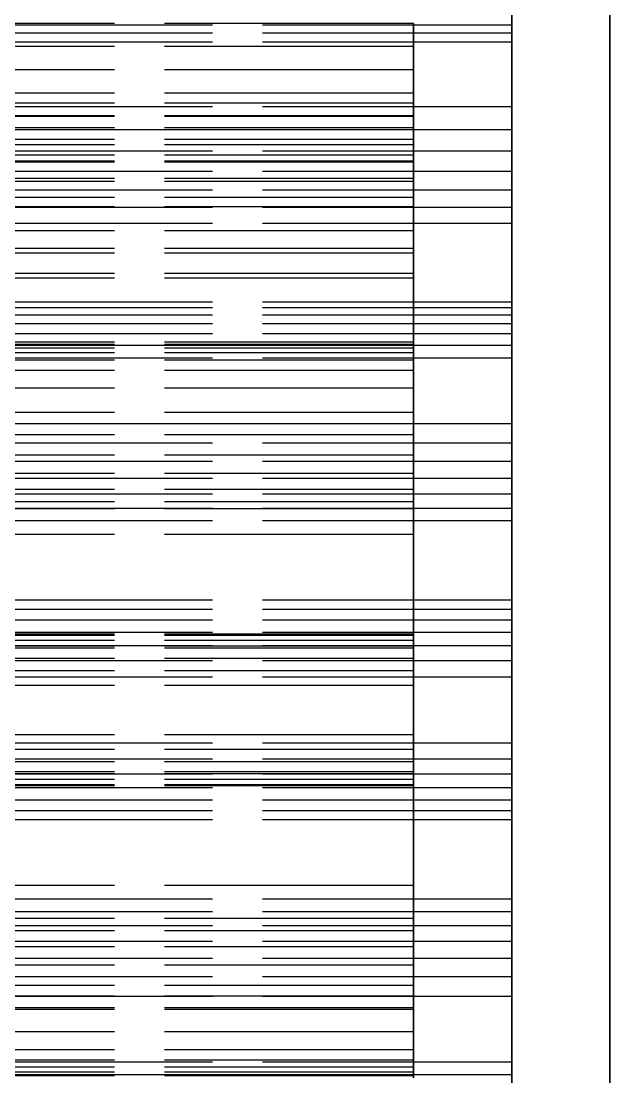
# Model space of a CAD drawing. Header units: millimetres. Extents: x -25 to 127, y -20 to 120.
# Drawn here: x 57.62 to 60.62, y 21.88 to 27.26 of the extents above; entities that cross this region are included whole.
import ezdxf

# ---------------------------------------------------------------- set-up
doc = ezdxf.new("R2010")
doc.units = ezdxf.units.MM
doc.linetypes.add('DASHED', pattern=[1.524, 1.27, -0.254])
doc.layers.add('HIDDEN', color=8, linetype='DASHED')

msp = doc.modelspace()

# ---------------------------------------------------------------- linework, layer by layer
at = {"layer": 'HIDDEN'}
for points in [[(60.125, 27.69643), (60.125, 27.08929), (60.125, 26.48214), (60.125, 25.875), (60.125, 25.26786), (60.125, 24.66071), (60.125, 24.05357), (60.125, 23.44643), (60.125, 22.83929), (60.125, 22.23214), (60.125, 21.625), (60.125, 21.01786), (60.125, 20.41071), (60.125, 19.80357), (60.125, 19.19643), (60.125, 18.58929), (60.125, 17.98214), (60.125, 17.375), (60.125, 16.76786)], [(60.125, 23.75), (60.125, 24.05357), (60.125, 24.35714), (60.125, 24.66071), (60.125, 24.96429), (60.125, 25.26786), (60.125, 25.57143), (60.125, 25.875), (60.125, 26.17857), (60.125, 26.48214), (60.125, 26.78571), (60.125, 27.08929), (60.125, 27.39286)], [(60.625, 27.36905), (60.625, 27.24206), (60.625, 27.11508), (60.625, 26.9881), (60.625, 26.86111), (60.625, 26.73413), (60.625, 26.60714), (60.625, 26.48016), (60.625, 26.35317), (60.625, 26.22619), (60.625, 26.09921), (60.625, 25.97222), (60.625, 25.84524), (60.625, 25.71825), (60.625, 25.59127), (60.625, 25.46429), (60.625, 25.3373), (60.625, 25.21032), (60.625, 25.08333), (60.625, 24.95635), (60.625, 24.82937), (60.625, 24.70238), (60.625, 24.5754), (60.625, 24.44841), (60.625, 24.32143), (60.625, 24.19444), (60.625, 24.06746), (60.625, 23.94048), (60.625, 23.81349), (60.625, 23.68651), (60.625, 23.55952), (60.625, 23.43254), (60.625, 23.30556), (60.625, 23.17857), (60.625, 23.05159), (60.625, 22.9246), (60.625, 22.79762), (60.625, 22.67063), (60.625, 22.54365), (60.625, 22.41667), (60.625, 22.28968), (60.625, 22.1627), (60.625, 22.03571), (60.625, 21.90873), (60.625, 21.78175)], [(60.625, 23.75), (60.625, 23.85317), (60.625, 23.95635), (60.625, 24.05952), (60.625, 24.1627), (60.625, 24.26587), (60.625, 24.36905), (60.625, 24.47222), (60.625, 24.5754), (60.625, 24.67857), (60.625, 24.78175), (60.625, 24.88492), (60.625, 24.9881), (60.625, 25.09127), (60.625, 25.19444), (60.625, 25.29762), (60.625, 25.40079), (60.625, 25.50397), (60.625, 25.60714), (60.625, 25.71032), (60.625, 25.81349), (60.625, 25.91667), (60.625, 26.01984), (60.625, 26.12302), (60.625, 26.22619), (60.625, 26.32937), (60.625, 26.43254), (60.625, 26.53571), (60.625, 26.63889), (60.625, 26.74206), (60.625, 26.84524), (60.625, 26.94841), (60.625, 27.05159), (60.625, 27.15476), (60.625, 27.25794), (60.625, 27.36111)], [(60.625, 27.36111), (60.625, 27.15476), (60.625, 26.94841), (60.625, 26.74206), (60.625, 26.53571), (60.625, 26.32937), (60.625, 26.12302), (60.625, 25.91667), (60.625, 25.71032), (60.625, 25.50397), (60.625, 25.29762), (60.625, 25.09127), (60.625, 24.88492), (60.625, 24.67857), (60.625, 24.47222), (60.625, 24.26587), (60.625, 24.05952), (60.625, 23.85317), (60.625, 23.64683), (60.625, 23.44048), (60.625, 23.23413), (60.625, 23.02778), (60.625, 22.82143), (60.625, 22.61508), (60.625, 22.40873), (60.625, 22.20238), (60.625, 21.99603), (60.625, 21.78968)], [(60.625, 23.75), (60.625, 23.82937), (60.625, 23.90873), (60.625, 23.9881), (60.625, 24.06746), (60.625, 24.14683), (60.625, 24.22619), (60.625, 24.30556), (60.625, 24.38492), (60.625, 24.46429), (60.625, 24.54365), (60.625, 24.62302), (60.625, 24.70238), (60.625, 24.78175), (60.625, 24.86111), (60.625, 24.94048), (60.625, 25.01984), (60.625, 25.09921), (60.625, 25.17857), (60.625, 25.25794), (60.625, 25.3373), (60.625, 25.41667), (60.625, 25.49603), (60.625, 25.5754), (60.625, 25.65476), (60.625, 25.73413), (60.625, 25.81349), (60.625, 25.89286), (60.625, 25.97222), (60.625, 26.05159), (60.625, 26.13095), (60.625, 26.21032), (60.625, 26.28968), (60.625, 26.36905), (60.625, 26.44841), (60.625, 26.52778), (60.625, 26.60714), (60.625, 26.68651), (60.625, 26.76587), (60.625, 26.84524), (60.625, 26.9246), (60.625, 27.00397), (60.625, 27.08333), (60.625, 27.1627), (60.625, 27.24206), (60.625, 27.32143)], [(60.625, 27.32143), (60.625, 27.1627), (60.625, 27.00397), (60.625, 26.84524), (60.625, 26.68651), (60.625, 26.52778), (60.625, 26.36905), (60.625, 26.21032), (60.625, 26.05159), (60.625, 25.89286), (60.625, 25.73413), (60.625, 25.5754), (60.625, 25.41667), (60.625, 25.25794), (60.625, 25.09921), (60.625, 24.94048), (60.625, 24.78175), (60.625, 24.62302), (60.625, 24.46429), (60.625, 24.30556), (60.625, 24.14683), (60.625, 23.9881), (60.625, 23.82937), (60.625, 23.67063), (60.625, 23.5119), (60.625, 23.35317), (60.625, 23.19444), (60.625, 23.03571), (60.625, 22.87698), (60.625, 22.71825), (60.625, 22.55952), (60.625, 22.40079), (60.625, 22.24206), (60.625, 22.08333), (60.625, 21.9246), (60.625, 21.76587)], [(60.625, 23.75), (60.625, 23.82937), (60.625, 23.90873), (60.625, 23.9881), (60.625, 24.06746), (60.625, 24.14683), (60.625, 24.22619), (60.625, 24.30556), (60.625, 24.38492), (60.625, 24.46429), (60.625, 24.54365), (60.625, 24.62302), (60.625, 24.70238), (60.625, 24.78175), (60.625, 24.86111), (60.625, 24.94048), (60.625, 25.01984), (60.625, 25.09921), (60.625, 25.17857), (60.625, 25.25794), (60.625, 25.3373), (60.625, 25.41667), (60.625, 25.49603), (60.625, 25.5754), (60.625, 25.65476), (60.625, 25.73413), (60.625, 25.81349), (60.625, 25.89286), (60.625, 25.97222), (60.625, 26.05159), (60.625, 26.13095), (60.625, 26.21032), (60.625, 26.28968), (60.625, 26.36905), (60.625, 26.44841), (60.625, 26.52778), (60.625, 26.60714), (60.625, 26.68651), (60.625, 26.76587), (60.625, 26.84524), (60.625, 26.9246), (60.625, 27.00397), (60.625, 27.08333), (60.625, 27.1627), (60.625, 27.24206), (60.625, 27.32143)], [(60.625, 27.32143), (60.625, 27.1627), (60.625, 27.00397), (60.625, 26.84524), (60.625, 26.68651), (60.625, 26.52778), (60.625, 26.36905), (60.625, 26.21032), (60.625, 26.05159), (60.625, 25.89286), (60.625, 25.73413), (60.625, 25.5754), (60.625, 25.41667), (60.625, 25.25794), (60.625, 25.09921), (60.625, 24.94048), (60.625, 24.78175), (60.625, 24.62302), (60.625, 24.46429), (60.625, 24.30556), (60.625, 24.14683), (60.625, 23.9881), (60.625, 23.82937), (60.625, 23.67063), (60.625, 23.5119), (60.625, 23.35317), (60.625, 23.19444), (60.625, 23.03571), (60.625, 22.87698), (60.625, 22.71825), (60.625, 22.55952), (60.625, 22.40079), (60.625, 22.24206), (60.625, 22.08333), (60.625, 21.9246), (60.625, 21.76587)], [(60.625, 23.75), (60.625, 23.81349), (60.625, 23.87698), (60.625, 23.94048), (60.625, 24.00397), (60.625, 24.06746), (60.625, 24.13095), (60.625, 24.19444), (60.625, 24.25794), (60.625, 24.32143), (60.625, 24.38492), (60.625, 24.44841), (60.625, 24.5119), (60.625, 24.5754), (60.625, 24.63889), (60.625, 24.70238), (60.625, 24.76587), (60.625, 24.82937), (60.625, 24.89286), (60.625, 24.95635), (60.625, 25.01984), (60.625, 25.08333), (60.625, 25.14683), (60.625, 25.21032), (60.625, 25.27381), (60.625, 25.3373), (60.625, 25.40079), (60.625, 25.46429), (60.625, 25.52778), (60.625, 25.59127), (60.625, 25.65476), (60.625, 25.71825), (60.625, 25.78175), (60.625, 25.84524), (60.625, 25.90873), (60.625, 25.97222), (60.625, 26.03571), (60.625, 26.09921), (60.625, 26.1627), (60.625, 26.22619), (60.625, 26.28968), (60.625, 26.35317), (60.625, 26.41667), (60.625, 26.48016), (60.625, 26.54365), (60.625, 26.60714), (60.625, 26.67063), (60.625, 26.73413), (60.625, 26.79762), (60.625, 26.86111), (60.625, 26.9246), (60.625, 26.9881), (60.625, 27.05159), (60.625, 27.11508), (60.625, 27.17857), (60.625, 27.24206), (60.625, 27.30556)], [(60.125, 27.24016), (56.125, 27.24016)], [(60.125, 27.24016), (56.125, 27.24016)], [(59.625, 27.24773), (56.625, 27.24773)], [(59.625, 27.24773), (56.625, 27.24773)], [(59.625, 27.1306), (59.625, 27.24773)], [(59.625, 27.24773), (59.625, 27.1306)], [(60.125, 27.24016), (60.125, 27.27369)], [(60.125, 27.27369), (60.125, 27.24016)], [(60.125, 27.20003), (60.125, 27.24016)], [(60.125, 27.24016), (60.125, 27.20003)], [(60.125, 27.20003), (56.125, 27.20003)], [(60.125, 27.20003), (56.125, 27.20003)], [(60.125, 27.15357), (60.125, 27.20003)], [(60.125, 27.20003), (60.125, 27.15357)], [(60.125, 27.15357), (56.125, 27.15357)], [(60.125, 27.15357), (56.125, 27.15357)], [(59.625, 27.1306), (56.625, 27.1306)], [(59.625, 27.1306), (56.625, 27.1306)], [(59.625, 27.01242), (59.625, 27.1306)], [(59.625, 27.1306), (59.625, 27.01242)], [(60.125, 26.82331), (60.125, 27.15357)], [(60.125, 27.15357), (60.125, 26.82331)], [(59.625, 27.01242), (56.625, 27.01242)], [(59.625, 27.01242), (56.625, 27.01242)], [(59.625, 26.89379), (59.625, 27.01242)], [(59.625, 27.01242), (59.625, 26.89379)], [(59.625, 26.89379), (56.625, 26.89379)], [(59.625, 26.89379), (56.625, 26.89379)], [(59.625, 26.77534), (59.625, 26.89379)], [(59.625, 26.89379), (59.625, 26.77534)], [(60.125, 26.82331), (56.125, 26.82331)], [(60.125, 26.82331), (56.125, 26.82331)], [(59.625, 26.84214), (56.625, 26.84214)], [(59.625, 26.84214), (56.625, 26.84214)], [(59.625, 26.71611), (59.625, 26.84214)], [(59.625, 26.84214), (59.625, 26.77773)], [(59.625, 26.77773), (59.625, 26.84214)], [(59.625, 26.84214), (59.625, 26.71611)], [(60.125, 26.70757), (60.125, 26.82331)], [(60.125, 26.82331), (60.125, 26.70757)], [(59.625, 26.77773), (56.625, 26.77773)], [(59.625, 26.77773), (56.625, 26.77773)], [(59.625, 26.77534), (56.625, 26.77534)], [(59.625, 26.77534), (56.625, 26.77534)], [(59.625, 26.77773), (59.625, 26.70698)], [(59.625, 26.70698), (59.625, 26.77773)], [(59.625, 26.65782), (59.625, 26.77534)], [(59.625, 26.77534), (59.625, 26.65782)], [(60.125, 26.70757), (56.125, 26.70757)], [(60.125, 26.70757), (56.125, 26.70757)], [(59.625, 26.71611), (56.625, 26.71611)], [(59.625, 26.71611), (56.625, 26.71611)], [(59.625, 26.70698), (56.625, 26.70698)], [(59.625, 26.70698), (56.625, 26.70698)], [(59.625, 26.57763), (59.625, 26.71611)], [(59.625, 26.71611), (59.625, 26.57763)], [(59.625, 26.70698), (59.625, 26.63014)], [(59.625, 26.63014), (59.625, 26.70698)], [(60.125, 26.59806), (60.125, 26.70757)], [(60.125, 26.70757), (60.125, 26.59806)], [(59.625, 26.65782), (56.625, 26.65782)], [(59.625, 26.65782), (56.625, 26.65782)], [(59.625, 26.54248), (59.625, 26.65782)], [(59.625, 26.65782), (59.625, 26.54248)], [(60.125, 26.59806), (56.125, 26.59806)], [(60.125, 26.59806), (56.125, 26.59806)], [(59.625, 26.63014), (56.625, 26.63014)], [(59.625, 26.63014), (56.625, 26.63014)], [(59.625, 26.57763), (56.625, 26.57763)], [(59.625, 26.57763), (56.625, 26.57763)], [(59.625, 26.63014), (59.625, 26.54732)], [(59.625, 26.54732), (59.625, 26.63014)], [(59.625, 26.44369), (59.625, 26.57763)], [(59.625, 26.57763), (59.625, 26.44369)], [(60.125, 26.49507), (60.125, 26.59806)], [(60.125, 26.59806), (60.125, 26.49507)], [(59.625, 26.54732), (56.625, 26.54732)], [(59.625, 26.54732), (56.625, 26.54732)], [(59.625, 26.54248), (56.625, 26.54248)], [(59.625, 26.54248), (56.625, 26.54248)], [(59.625, 26.54732), (59.625, 26.45831)], [(59.625, 26.45831), (59.625, 26.54732)], [(59.625, 26.10259), (59.625, 26.54248)], [(59.625, 26.54248), (59.625, 26.10259)], [(60.125, 26.49507), (56.125, 26.49507)], [(60.125, 26.49507), (56.125, 26.49507)], [(60.125, 26.39899), (60.125, 26.49507)], [(60.125, 26.49507), (60.125, 26.39899)], [(59.625, 26.45831), (56.625, 26.45831)], [(59.625, 26.45831), (56.625, 26.45831)], [(59.625, 26.44369), (56.625, 26.44369)], [(59.625, 26.44369), (56.625, 26.44369)], [(59.625, 26.45831), (59.625, 26.36152)], [(59.625, 26.36152), (59.625, 26.45831)], [(59.625, 26.31506), (59.625, 26.44369)], [(59.625, 26.44369), (59.625, 26.31506)], [(60.125, 26.39899), (56.125, 26.39899)], [(60.125, 26.39899), (56.125, 26.39899)], [(59.625, 26.36152), (56.625, 26.36152)], [(59.625, 26.36152), (56.625, 26.36152)], [(59.625, 26.36152), (59.625, 25.95014)], [(59.625, 25.95014), (59.625, 26.36152)], [(60.125, 26.31033), (60.125, 26.39899)], [(60.125, 26.39899), (60.125, 26.31033)], [(60.125, 26.31033), (56.125, 26.31033)], [(60.125, 26.31033), (56.125, 26.31033)], [(59.625, 26.31506), (56.625, 26.31506)], [(59.625, 26.31506), (56.625, 26.31506)], [(59.625, 26.19273), (59.625, 26.31506)], [(59.625, 26.31506), (59.625, 26.19273)], [(60.125, 26.22982), (60.125, 26.31033)], [(60.125, 26.31033), (60.125, 26.22982)], [(60.125, 26.22982), (56.125, 26.22982)], [(60.125, 26.22982), (56.125, 26.22982)], [(60.125, 25.82899), (60.125, 26.22982)], [(60.125, 26.22982), (60.125, 25.82899)], [(59.625, 26.19273), (56.625, 26.19273)], [(59.625, 26.19273), (56.625, 26.19273)], [(59.625, 26.07818), (59.625, 26.19273)], [(59.625, 26.19273), (59.625, 26.07818)], [(59.625, 26.10259), (56.625, 26.10259)], [(59.625, 26.10259), (56.625, 26.10259)], [(59.625, 25.95014), (59.625, 26.10259)], [(59.625, 26.10259), (59.625, 25.95014)], [(59.625, 26.07818), (56.625, 26.07818)], [(59.625, 26.07818), (56.625, 26.07818)], [(59.625, 25.9752), (59.625, 26.07818)], [(59.625, 26.07818), (59.625, 25.9752)], [(59.625, 25.9752), (56.625, 25.9752)], [(59.625, 25.9752), (56.625, 25.9752)], [(59.625, 25.95014), (56.625, 25.95014)], [(59.625, 25.95014), (56.625, 25.95014)], [(59.625, 25.62467), (59.625, 25.9752)], [(59.625, 25.9752), (59.625, 25.62467)], [(60.125, 25.82899), (56.125, 25.82899)], [(60.125, 25.82899), (56.125, 25.82899)], [(60.125, 25.80009), (60.125, 25.82899)], [(60.125, 25.82899), (60.125, 25.80009)], [(60.125, 25.80009), (56.125, 25.80009)], [(60.125, 25.80009), (56.125, 25.80009)], [(60.125, 25.76294), (60.125, 25.80009)], [(60.125, 25.80009), (60.125, 25.76294)], [(60.125, 25.76294), (56.125, 25.76294)], [(60.125, 25.76294), (56.125, 25.76294)], [(60.125, 25.71827), (56.125, 25.71827)], [(60.125, 25.71827), (56.125, 25.71827)], [(60.125, 25.71827), (60.125, 25.76294)], [(60.125, 25.76294), (60.125, 25.71827)], [(60.125, 25.66656), (60.125, 25.71827)], [(60.125, 25.71827), (60.125, 25.66656)], [(60.125, 25.66656), (56.125, 25.66656)], [(60.125, 25.66656), (56.125, 25.66656)], [(60.125, 25.60819), (60.125, 25.66656)], [(60.125, 25.66656), (60.125, 25.60819)], [(60.125, 25.60819), (56.125, 25.60819)], [(60.125, 25.60819), (56.125, 25.60819)], [(59.625, 25.62467), (56.625, 25.62467)], [(59.625, 25.62467), (56.625, 25.62467)], [(59.625, 25.61359), (56.625, 25.61359)], [(59.625, 25.61359), (56.625, 25.61359)], [(59.625, 25.60923), (56.625, 25.60923)], [(59.625, 25.60923), (56.625, 25.60923)], [(59.625, 25.20816), (59.625, 25.62467)], [(59.625, 25.62467), (59.625, 25.20816)], [(59.625, 25.60801), (59.625, 25.61359)], [(59.625, 25.61359), (59.625, 25.60923)], [(59.625, 25.60923), (59.625, 25.61359)], [(59.625, 25.61359), (59.625, 25.60801)], [(59.625, 25.60923), (59.625, 25.59476)], [(59.625, 25.59476), (59.625, 25.60923)], [(60.125, 25.54343), (60.125, 25.60819)], [(60.125, 25.60819), (60.125, 25.54343)], [(59.625, 25.60801), (56.625, 25.60801)], [(59.625, 25.60801), (56.625, 25.60801)], [(59.625, 25.59476), (56.625, 25.59476)], [(59.625, 25.59476), (56.625, 25.59476)], [(59.625, 25.56975), (56.625, 25.56975)], [(59.625, 25.56975), (56.625, 25.56975)], [(59.625, 25.38972), (59.625, 25.60801)], [(59.625, 25.60801), (59.625, 25.38972)], [(59.625, 25.59476), (59.625, 25.56975)], [(59.625, 25.56975), (59.625, 25.59476)], [(59.625, 25.56975), (59.625, 25.53311)], [(59.625, 25.53311), (59.625, 25.56975)], [(60.125, 25.54343), (56.125, 25.54343)], [(60.125, 25.54343), (56.125, 25.54343)], [(59.625, 25.53311), (56.625, 25.53311)], [(59.625, 25.53311), (56.625, 25.53311)], [(59.625, 25.53311), (59.625, 25.48081)], [(59.625, 25.48081), (59.625, 25.53311)], [(60.125, 25.20888), (60.125, 25.54343)], [(60.125, 25.54343), (60.125, 25.20888)], [(59.625, 25.48081), (56.625, 25.48081)], [(59.625, 25.48081), (56.625, 25.48081)], [(59.625, 25.48081), (59.625, 25.20816)], [(59.625, 25.20816), (59.625, 25.48081)], [(59.625, 25.38972), (56.625, 25.38972)], [(59.625, 25.38972), (56.625, 25.38972)], [(59.625, 25.26701), (59.625, 25.38972)], [(59.625, 25.38972), (59.625, 25.26701)], [(59.625, 25.26701), (56.625, 25.26701)], [(59.625, 25.26701), (56.625, 25.26701)], [(59.625, 25.15319), (59.625, 25.26701)], [(59.625, 25.26701), (59.625, 25.15319)], [(60.125, 25.20888), (56.125, 25.20888)], [(60.125, 25.20888), (56.125, 25.20888)], [(59.625, 25.20816), (56.625, 25.20816)], [(59.625, 25.20816), (56.625, 25.20816)], [(60.125, 25.10934), (60.125, 25.20888)], [(60.125, 25.20888), (60.125, 25.10934)], [(59.625, 25.15319), (56.625, 25.15319)], [(59.625, 25.15319), (56.625, 25.15319)], [(59.625, 25.04903), (59.625, 25.15319)], [(59.625, 25.15319), (59.625, 25.04903)], [(60.125, 25.10934), (56.125, 25.10934)], [(60.125, 25.10934), (56.125, 25.10934)], [(60.125, 25.01613), (60.125, 25.10934)], [(60.125, 25.10934), (60.125, 25.01613)], [(59.625, 25.04903), (56.625, 25.04903)], [(59.625, 25.04903), (56.625, 25.04903)], [(59.625, 24.95559), (59.625, 25.04903)], [(59.625, 25.04903), (59.625, 24.95559)], [(60.125, 25.01613), (56.125, 25.01613)], [(60.125, 25.01613), (56.125, 25.01613)], [(60.125, 24.92954), (60.125, 25.01613)], [(60.125, 25.01613), (60.125, 24.92954)], [(60.125, 24.92954), (56.125, 24.92954)], [(60.125, 24.92954), (56.125, 24.92954)], [(59.625, 24.95559), (56.625, 24.95559)], [(59.625, 24.95559), (56.625, 24.95559)], [(59.625, 24.87471), (59.625, 24.95559)], [(59.625, 24.95559), (59.625, 24.87471)], [(60.125, 24.84996), (60.125, 24.92954)], [(60.125, 24.92954), (60.125, 24.84996)], [(59.625, 24.87471), (56.625, 24.87471)], [(59.625, 24.87471), (56.625, 24.87471)], [(59.625, 24.81168), (59.625, 24.87471)], [(59.625, 24.87471), (59.625, 24.81168)], [(60.125, 24.84996), (56.125, 24.84996)], [(60.125, 24.84996), (56.125, 24.84996)], [(59.625, 24.81168), (56.625, 24.81168)], [(59.625, 24.81168), (56.625, 24.81168)], [(59.625, 24.64444), (59.625, 24.81168)], [(59.625, 24.81168), (59.625, 24.64444)], [(60.125, 24.77791), (60.125, 24.84996)], [(60.125, 24.84996), (60.125, 24.77791)], [(60.125, 24.77791), (56.125, 24.77791)], [(60.125, 24.77791), (56.125, 24.77791)], [(59.625, 24.775), (56.625, 24.775)], [(59.625, 24.775), (56.625, 24.775)], [(59.625, 24.775), (59.625, 24.73452), (59.625, 24.69405), (59.625, 24.65357), (59.625, 24.6131), (59.625, 24.57262), (59.625, 24.53214), (59.625, 24.49167), (59.625, 24.45119), (59.625, 24.41071), (59.625, 24.37024), (59.625, 24.32976), (59.625, 24.28929), (59.625, 24.24881), (59.625, 24.20833), (59.625, 24.16786), (59.625, 24.12738), (59.625, 24.0869), (59.625, 24.04643), (59.625, 24.00595), (59.625, 23.96548), (59.625, 23.925), (59.625, 23.88452), (59.625, 23.84405), (59.625, 23.80357), (59.625, 23.7631), (59.625, 23.72262), (59.625, 23.68214), (59.625, 23.64167), (59.625, 23.60119), (59.625, 23.56071), (59.625, 23.52024), (59.625, 23.47976), (59.625, 23.43929), (59.625, 23.39881), (59.625, 23.35833), (59.625, 23.31786), (59.625, 23.27738), (59.625, 23.2369), (59.625, 23.19643), (59.625, 23.15595), (59.625, 23.11548), (59.625, 23.075), (59.625, 23.03452), (59.625, 22.99405), (59.625, 22.95357), (59.625, 22.9131), (59.625, 22.87262), (59.625, 22.83214), (59.625, 22.79167), (59.625, 22.75119), (59.625, 22.71071), (59.625, 22.67024), (59.625, 22.62976), (59.625, 22.58929), (59.625, 22.54881), (59.625, 22.50833), (59.625, 22.46786), (59.625, 22.42738), (59.625, 22.3869), (59.625, 22.34643), (59.625, 22.30595), (59.625, 22.26548), (59.625, 22.225)], [(59.625, 22.225), (59.625, 22.26548), (59.625, 22.30595), (59.625, 22.34643), (59.625, 22.3869), (59.625, 22.42738), (59.625, 22.46786), (59.625, 22.50833), (59.625, 22.54881), (59.625, 22.58929), (59.625, 22.62976), (59.625, 22.67024), (59.625, 22.71071), (59.625, 22.75119), (59.625, 22.79167), (59.625, 22.83214), (59.625, 22.87262), (59.625, 22.9131), (59.625, 22.95357), (59.625, 22.99405), (59.625, 23.03452), (59.625, 23.075), (59.625, 23.11548), (59.625, 23.15595), (59.625, 23.19643), (59.625, 23.2369), (59.625, 23.27738), (59.625, 23.31786), (59.625, 23.35833), (59.625, 23.39881), (59.625, 23.43929), (59.625, 23.47976), (59.625, 23.52024), (59.625, 23.56071), (59.625, 23.60119), (59.625, 23.64167), (59.625, 23.68214), (59.625, 23.72262), (59.625, 23.7631), (59.625, 23.80357), (59.625, 23.84405), (59.625, 23.88452), (59.625, 23.925), (59.625, 23.96548), (59.625, 24.00595), (59.625, 24.04643), (59.625, 24.0869), (59.625, 24.12738), (59.625, 24.16786), (59.625, 24.20833), (59.625, 24.24881), (59.625, 24.28929), (59.625, 24.32976), (59.625, 24.37024), (59.625, 24.41071), (59.625, 24.45119), (59.625, 24.49167), (59.625, 24.53214), (59.625, 24.57262), (59.625, 24.6131), (59.625, 24.65357), (59.625, 24.69405), (59.625, 24.73452), (59.625, 24.775)], [(60.125, 24.71411), (60.125, 24.77791)], [(60.125, 24.77791), (60.125, 24.71411)], [(60.125, 24.71411), (56.125, 24.71411)], [(60.125, 24.71411), (56.125, 24.71411)], [(60.125, 24.30983), (60.125, 24.71411)], [(60.125, 24.71411), (60.125, 24.30983)], [(59.625, 24.64444), (56.625, 24.64444)], [(59.625, 24.64444), (56.625, 24.64444)], [(59.625, 24.07547), (59.625, 24.64444)], [(59.625, 24.64444), (59.625, 24.07547)], [(60.125, 24.30983), (56.125, 24.30983)], [(60.125, 24.30983), (56.125, 24.30983)], [(60.125, 24.26328), (56.125, 24.26328)], [(60.125, 24.26328), (56.125, 24.26328)], [(60.125, 24.26328), (60.125, 24.30983)], [(60.125, 24.30983), (60.125, 24.26328)], [(60.125, 24.20845), (60.125, 24.26328)], [(60.125, 24.26328), (60.125, 24.20845)], [(60.125, 24.20845), (56.125, 24.20845)], [(60.125, 24.20845), (56.125, 24.20845)], [(60.125, 24.14605), (60.125, 24.20845)], [(60.125, 24.20845), (60.125, 24.14605)], [(60.125, 24.14605), (56.125, 24.14605)], [(60.125, 24.14605), (56.125, 24.14605)], [(59.625, 24.13632), (56.625, 24.13632)], [(59.625, 24.13632), (56.625, 24.13632)], [(59.625, 24.13013), (56.625, 24.13013)], [(59.625, 24.13013), (56.625, 24.13013)], [(59.625, 24.10458), (56.625, 24.10458)], [(59.625, 24.10458), (56.625, 24.10458)], [(59.625, 24.13013), (59.625, 24.13632)], [(59.625, 24.13632), (59.625, 24.07547)], [(59.625, 24.13632), (59.625, 24.13013)], [(59.625, 24.07547), (59.625, 24.13632)], [(59.625, 24.10458), (59.625, 24.13013)], [(59.625, 24.13013), (59.625, 24.10458)], [(59.625, 24.06508), (59.625, 24.10458)], [(59.625, 24.10458), (59.625, 24.06508)], [(60.125, 24.07661), (60.125, 24.14605)], [(60.125, 24.14605), (60.125, 24.07661)], [(60.125, 24.07661), (56.125, 24.07661)], [(60.125, 24.07661), (56.125, 24.07661)], [(59.625, 24.07547), (56.625, 24.07547)], [(59.625, 24.07547), (56.625, 24.07547)], [(59.625, 24.06508), (56.625, 24.06508)], [(59.625, 24.06508), (56.625, 24.06508)], [(59.625, 24.01329), (59.625, 24.06508)], [(59.625, 24.06508), (59.625, 24.01329)], [(60.125, 24.00049), (60.125, 24.07661)], [(60.125, 24.07661), (60.125, 24.00049)], [(60.125, 24.00049), (56.125, 24.00049)], [(60.125, 24.00049), (56.125, 24.00049)], [(59.625, 24.01329), (56.625, 24.01329)], [(59.625, 24.01329), (56.625, 24.01329)], [(59.625, 23.9501), (59.625, 24.01329)], [(59.625, 24.01329), (59.625, 23.9501)], [(60.125, 23.91799), (60.125, 24.00049)], [(60.125, 24.00049), (60.125, 23.91799)], [(59.625, 23.9501), (56.625, 23.9501)], [(59.625, 23.9501), (56.625, 23.9501)], [(59.625, 23.87603), (59.625, 23.9501)], [(59.625, 23.9501), (59.625, 23.87603)], [(60.125, 23.91799), (56.125, 23.91799)], [(60.125, 23.91799), (56.125, 23.91799)], [(60.125, 23.58201), (60.125, 23.91799)], [(60.125, 23.91799), (60.125, 23.58201)], [(59.625, 23.87603), (56.625, 23.87603)], [(59.625, 23.87603), (56.625, 23.87603)], [(59.625, 23.62397), (59.625, 23.87603)], [(59.625, 23.87603), (59.625, 23.62397)], [(60.125, 17.07143), (60.125, 17.375), (60.125, 17.67857), (60.125, 17.98214), (60.125, 18.28571), (60.125, 18.58929), (60.125, 18.89286), (60.125, 19.19643), (60.125, 19.5), (60.125, 19.80357), (60.125, 20.10714), (60.125, 20.41071), (60.125, 20.71429), (60.125, 21.01786), (60.125, 21.32143), (60.125, 21.625), (60.125, 21.92857), (60.125, 22.23214), (60.125, 22.53571), (60.125, 22.83929), (60.125, 23.14286), (60.125, 23.44643), (60.125, 23.75)], [(60.625, 21.84524), (60.625, 21.9246), (60.625, 22.00397), (60.625, 22.08333), (60.625, 22.1627), (60.625, 22.24206), (60.625, 22.32143), (60.625, 22.40079), (60.625, 22.48016), (60.625, 22.55952), (60.625, 22.63889), (60.625, 22.71825), (60.625, 22.79762), (60.625, 22.87698), (60.625, 22.95635), (60.625, 23.03571), (60.625, 23.11508), (60.625, 23.19444), (60.625, 23.27381), (60.625, 23.35317), (60.625, 23.43254), (60.625, 23.5119), (60.625, 23.59127), (60.625, 23.67063), (60.625, 23.75)], [(60.625, 21.78968), (60.625, 21.89286), (60.625, 21.99603), (60.625, 22.09921), (60.625, 22.20238), (60.625, 22.30556), (60.625, 22.40873), (60.625, 22.5119), (60.625, 22.61508), (60.625, 22.71825), (60.625, 22.82143), (60.625, 22.9246), (60.625, 23.02778), (60.625, 23.13095), (60.625, 23.23413), (60.625, 23.3373), (60.625, 23.44048), (60.625, 23.54365), (60.625, 23.64683), (60.625, 23.75)], [(60.625, 21.84524), (60.625, 21.9246), (60.625, 22.00397), (60.625, 22.08333), (60.625, 22.1627), (60.625, 22.24206), (60.625, 22.32143), (60.625, 22.40079), (60.625, 22.48016), (60.625, 22.55952), (60.625, 22.63889), (60.625, 22.71825), (60.625, 22.79762), (60.625, 22.87698), (60.625, 22.95635), (60.625, 23.03571), (60.625, 23.11508), (60.625, 23.19444), (60.625, 23.27381), (60.625, 23.35317), (60.625, 23.43254), (60.625, 23.5119), (60.625, 23.59127), (60.625, 23.67063), (60.625, 23.75)], [(60.625, 21.84524), (60.625, 21.90873), (60.625, 21.97222), (60.625, 22.03571), (60.625, 22.09921), (60.625, 22.1627), (60.625, 22.22619), (60.625, 22.28968), (60.625, 22.35317), (60.625, 22.41667), (60.625, 22.48016), (60.625, 22.54365), (60.625, 22.60714), (60.625, 22.67063), (60.625, 22.73413), (60.625, 22.79762), (60.625, 22.86111), (60.625, 22.9246), (60.625, 22.9881), (60.625, 23.05159), (60.625, 23.11508), (60.625, 23.17857), (60.625, 23.24206), (60.625, 23.30556), (60.625, 23.36905), (60.625, 23.43254), (60.625, 23.49603), (60.625, 23.55952), (60.625, 23.62302), (60.625, 23.68651), (60.625, 23.75)], [(59.625, 23.62397), (56.625, 23.62397)], [(59.625, 23.62397), (56.625, 23.62397)], [(59.625, 23.5499), (59.625, 23.62397)], [(59.625, 23.62397), (59.625, 23.5499)], [(60.125, 23.58201), (56.125, 23.58201)], [(60.125, 23.58201), (56.125, 23.58201)], [(60.125, 23.49951), (60.125, 23.58201)], [(60.125, 23.58201), (60.125, 23.49951)], [(59.625, 23.5499), (56.625, 23.5499)], [(59.625, 23.5499), (56.625, 23.5499)], [(59.625, 23.48671), (59.625, 23.5499)], [(59.625, 23.5499), (59.625, 23.48671)], [(60.125, 23.49951), (56.125, 23.49951)], [(60.125, 23.49951), (56.125, 23.49951)], [(59.625, 23.48671), (56.625, 23.48671)], [(59.625, 23.48671), (56.625, 23.48671)], [(59.625, 23.43492), (59.625, 23.48671)], [(59.625, 23.48671), (59.625, 23.43492)], [(60.125, 23.42339), (60.125, 23.49951)], [(60.125, 23.49951), (60.125, 23.42339)], [(60.125, 23.42339), (56.125, 23.42339)], [(60.125, 23.42339), (56.125, 23.42339)], [(59.625, 23.43492), (56.625, 23.43492)], [(59.625, 23.43492), (56.625, 23.43492)], [(59.625, 23.42453), (56.625, 23.42453)], [(59.625, 23.42453), (56.625, 23.42453)], [(59.625, 23.39542), (59.625, 23.43492)], [(59.625, 23.43492), (59.625, 23.39542)], [(59.625, 23.42453), (59.625, 23.36368)], [(59.625, 22.85556), (59.625, 23.42453)], [(59.625, 23.42453), (59.625, 22.85556)], [(59.625, 23.36368), (59.625, 23.42453)], [(60.125, 23.35395), (60.125, 23.42339)], [(60.125, 23.42339), (60.125, 23.35395)], [(60.125, 23.35395), (56.125, 23.35395)], [(60.125, 23.35395), (56.125, 23.35395)], [(59.625, 23.39542), (56.625, 23.39542)], [(59.625, 23.39542), (56.625, 23.39542)], [(59.625, 23.36987), (56.625, 23.36987)], [(59.625, 23.36987), (56.625, 23.36987)], [(59.625, 23.36368), (56.625, 23.36368)], [(59.625, 23.36368), (56.625, 23.36368)], [(59.625, 23.36987), (59.625, 23.39542)], [(59.625, 23.39542), (59.625, 23.36987)], [(59.625, 23.36368), (59.625, 23.36987)], [(59.625, 23.36987), (59.625, 23.36368)], [(60.125, 23.29155), (60.125, 23.35395)], [(60.125, 23.35395), (60.125, 23.29155)], [(60.125, 23.29155), (56.125, 23.29155)], [(60.125, 23.29155), (56.125, 23.29155)], [(60.125, 23.23672), (60.125, 23.29155)], [(60.125, 23.29155), (60.125, 23.23672)], [(60.125, 23.23672), (56.125, 23.23672)], [(60.125, 23.23672), (56.125, 23.23672)], [(60.125, 23.19017), (56.125, 23.19017)], [(60.125, 23.19017), (56.125, 23.19017)], [(60.125, 23.19017), (60.125, 23.23672)], [(60.125, 23.23672), (60.125, 23.19017)], [(60.125, 23.19017), (60.125, 22.78589)], [(60.125, 22.78589), (60.125, 23.19017)], [(59.625, 22.85556), (56.625, 22.85556)], [(59.625, 22.85556), (56.625, 22.85556)], [(59.625, 22.68832), (59.625, 22.85556)], [(59.625, 22.85556), (59.625, 22.68832)], [(60.125, 22.78589), (56.125, 22.78589)], [(60.125, 22.78589), (56.125, 22.78589)], [(60.125, 22.78589), (60.125, 22.72209)], [(60.125, 22.72209), (60.125, 22.78589)], [(60.125, 22.72209), (56.125, 22.72209)], [(60.125, 22.72209), (56.125, 22.72209)], [(60.125, 22.72209), (60.125, 22.65004)], [(60.125, 22.65004), (60.125, 22.72209)], [(60.125, 22.65004), (56.125, 22.65004)], [(60.125, 22.65004), (56.125, 22.65004)], [(59.625, 22.68832), (56.625, 22.68832)], [(59.625, 22.68832), (56.625, 22.68832)], [(59.625, 22.62529), (59.625, 22.68832)], [(59.625, 22.68832), (59.625, 22.62529)], [(60.125, 22.65004), (60.125, 22.57046)], [(60.125, 22.57046), (60.125, 22.65004)], [(59.625, 22.62529), (56.625, 22.62529)], [(59.625, 22.62529), (56.625, 22.62529)], [(59.625, 22.54441), (59.625, 22.62529)], [(59.625, 22.62529), (59.625, 22.54441)], [(60.125, 22.57046), (56.125, 22.57046)], [(60.125, 22.57046), (56.125, 22.57046)], [(59.625, 22.54441), (56.625, 22.54441)], [(59.625, 22.54441), (56.625, 22.54441)], [(59.625, 22.45097), (59.625, 22.54441)], [(59.625, 22.54441), (59.625, 22.45097)], [(60.125, 22.57046), (60.125, 22.48387)], [(60.125, 22.48387), (60.125, 22.57046)], [(60.125, 22.48387), (56.125, 22.48387)], [(60.125, 22.48387), (56.125, 22.48387)], [(59.625, 22.45097), (56.625, 22.45097)], [(59.625, 22.45097), (56.625, 22.45097)], [(59.625, 22.34681), (59.625, 22.45097)], [(59.625, 22.45097), (59.625, 22.34681)], [(60.125, 22.48387), (60.125, 22.39066)], [(60.125, 22.39066), (60.125, 22.48387)], [(60.125, 22.39066), (56.125, 22.39066)], [(60.125, 22.39066), (56.125, 22.39066)], [(60.125, 22.39066), (60.125, 22.29112)], [(60.125, 22.29112), (60.125, 22.39066)], [(59.625, 22.34681), (56.625, 22.34681)], [(59.625, 22.34681), (56.625, 22.34681)], [(59.625, 22.23299), (59.625, 22.34681)], [(59.625, 22.34681), (59.625, 22.23299)], [(60.125, 22.29112), (56.125, 22.29112)], [(60.125, 22.29112), (56.125, 22.29112)], [(59.625, 22.29184), (56.625, 22.29184)], [(59.625, 22.29184), (56.625, 22.29184)], [(59.625, 22.29184), (59.625, 22.01919)], [(59.625, 21.87533), (59.625, 22.29184)], [(59.625, 22.29184), (59.625, 21.87533)], [(59.625, 22.01919), (59.625, 22.29184)], [(60.125, 22.29112), (60.125, 21.95657)], [(60.125, 21.95657), (60.125, 22.29112)], [(59.625, 22.23299), (56.625, 22.23299)], [(59.625, 22.23299), (56.625, 22.23299)], [(59.625, 22.225), (56.625, 22.225)], [(59.625, 22.11028), (59.625, 22.23299)], [(59.625, 22.23299), (59.625, 22.11028)], [(59.625, 22.11028), (56.625, 22.11028)], [(59.625, 22.11028), (56.625, 22.11028)], [(59.625, 21.89199), (59.625, 22.11028)], [(59.625, 22.11028), (59.625, 21.89199)], [(59.625, 22.01919), (56.625, 22.01919)], [(59.625, 22.01919), (56.625, 22.01919)], [(59.625, 22.01919), (59.625, 21.96689)], [(59.625, 21.96689), (59.625, 22.01919)], [(60.125, 21.95657), (56.125, 21.95657)], [(60.125, 21.95657), (56.125, 21.95657)], [(59.625, 21.96689), (56.625, 21.96689)], [(59.625, 21.96689), (56.625, 21.96689)], [(59.625, 21.96689), (59.625, 21.93025)], [(59.625, 21.93025), (59.625, 21.96689)], [(60.125, 21.95657), (60.125, 21.89181)], [(60.125, 21.89181), (60.125, 21.95657)], [(59.625, 21.93025), (56.625, 21.93025)], [(59.625, 21.93025), (56.625, 21.93025)], [(59.625, 21.90524), (56.625, 21.90524)], [(59.625, 21.90524), (56.625, 21.90524)], [(59.625, 21.93025), (59.625, 21.90524)], [(59.625, 21.90524), (59.625, 21.93025)], [(59.625, 21.90524), (59.625, 21.89077)], [(59.625, 21.89077), (59.625, 21.90524)], [(60.125, 21.89181), (56.125, 21.89181)], [(60.125, 21.89181), (56.125, 21.89181)], [(59.625, 21.89199), (56.625, 21.89199)], [(59.625, 21.89199), (56.625, 21.89199)], [(59.625, 21.89077), (56.625, 21.89077)], [(59.625, 21.89077), (56.625, 21.89077)], [(59.625, 21.88641), (56.625, 21.88641)], [(59.625, 21.88641), (56.625, 21.88641)], [(59.625, 21.88641), (59.625, 21.89199)], [(59.625, 21.89199), (59.625, 21.88641)], [(59.625, 21.89077), (59.625, 21.88641)], [(59.625, 21.88641), (59.625, 21.89077)], [(60.125, 21.89181), (60.125, 21.83344)], [(60.125, 21.83344), (60.125, 21.89181)]]:
    msp.add_lwpolyline(points, dxfattribs=at)

doc.saveas('drawing.dxf')
